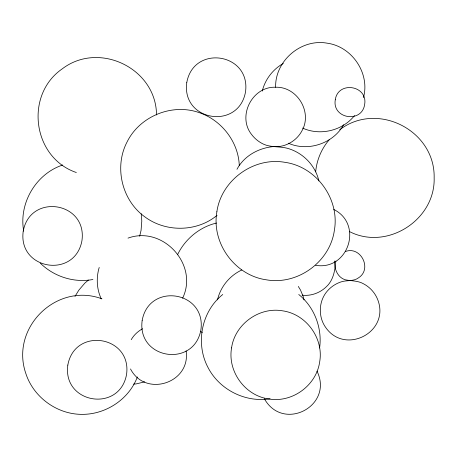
<?xml version="1.0" encoding="UTF-8"?>
<svg xmlns="http://www.w3.org/2000/svg" width="457" height="457" viewBox="0 0 457 457"><rect width="100%" height="100%" fill="white"/><g stroke="black" fill="none" stroke-linecap="round" stroke-linejoin="round"><path stroke-width="0.69" d="M318.86 180.943C315.61 166.034 303.819 153.649 289.407 148.908C280.541 145.772 270.555 148.085 262.118 143.475C257.982 141.276 254.383 138.203 251.567 134.461C237.017 116.192 252.293 86.213 275.622 87.241C274.948 60.798 301.18 38.388 327.201 43.187C352.033 46.54 370.193 73.388 363.469 97.632M315.673 171.861C316.69 160.178 321.494 148.731 329.16 139.848M319.597 348.006C322.408 328.177 314.405 307.075 298.752 294.497M99.215 267.436C96.107 277.702 96.684 289.104 101.248 298.849M139.665 236.206L141.064 230.379L141.796 221.068L141.224 213.745M262.284 91.046C265.06 79.489 272.938 69.247 283.311 63.466M217.515 299.895C220.388 286.905 229.74 275.571 241.787 270.001M335.826 261.078C334.981 270.224 333.547 280.084 326.384 286.705C320.049 292.937 310.903 296.285 302.043 295.148M177.51 254.783C184.976 239.171 199.618 226.969 216.532 223.045M137.363 376.956C129.005 399.218 105.978 414.425 82.323 414.362C57.171 414.533 33.372 397.242 25.758 373.266C10.111 327.663 56.702 281.958 101.934 298.832M182.617 298.198C198.869 264.677 162.915 225.375 128.017 238.12M74.982 296.45L78.815 290.189L84.888 283.083L88.43 280.061M131.216 339.682C133.85 335.038 137.928 331.296 142.595 328.743M236.972 169.29C245.266 153.798 263.123 145.749 280.267 146.354C289.538 144.858 297.838 138.831 302.123 130.479C312.531 111.839 296.953 86.424 275.622 87.241M343.647 124.744C333.216 143.538 307.961 151.975 288.338 143.195M354.495 115.592C342.556 130.719 320.066 136.117 302.563 128.057M217.058 215.327C197.03 232.03 166.017 232.482 145.115 217.058C121.905 200.634 113.85 167.119 127.075 141.95C139.659 116.444 171.518 103.242 198.452 112.376C221.194 119.683 238.457 141.619 239.285 165.611M222.759 294.497C201.571 311.274 195.328 343.156 207.758 367.005C219.017 389.501 245.226 402.863 270.047 398.761M339.717 129.737C377.425 100.991 435.247 130.445 434.15 177.853C435.401 219.914 387.056 250.853 349.514 231.602M62.712 165.011C36.137 173.746 18.897 202.868 23.587 230.379M92.914 279.495C74.057 283.094 53.88 276.611 40.279 263.129M345.372 251.533C360.636 245.666 372.426 268.802 358.705 277.702C353.541 281.746 346.617 279.861 340.779 281.998C334.861 283.997 329.64 287.79 325.91 292.8C318.449 302.922 318.449 317.638 325.91 327.76C345.126 354.906 388.918 332.593 378.253 301.089C375.78 293.685 370.404 287.379 363.475 283.786C357.911 280.569 351.422 281.066 345.372 279.815C337.455 277.462 334.061 268.67 334.73 261.016M144.663 381.869L136.226 383.891L133.57 384.103M315.581 265.306C348.36 270.91 363.543 224.176 333.736 209.443M76.348 172.523C32.59 157.659 24.301 95.033 62.232 68.864C99.106 40.684 156.34 68.47 156.511 114.987M200.6 331.439L202.302 332.485M298.307 286.453L300.5 290.035L303.18 296.496L303.991 299.895M264.34 398.687C283.163 432.488 333.958 405.879 316.992 371.13M130.519 368.953C145.372 397.847 191.066 383 186.09 350.896M23.216 231.276C17.84 270.013 75.085 279.09 81.957 240.593C87.333 201.857 30.088 192.78 23.216 231.276M67.825 365.097C62.449 403.834 119.694 412.911 126.566 374.414C131.942 335.678 74.697 326.601 67.825 365.097M142.167 320.488C136.792 359.225 194.036 368.302 200.909 329.805C206.284 291.075 149.039 281.992 142.167 320.488M186.776 82.586C181.4 121.322 238.645 130.399 245.518 91.903C250.893 53.166 193.648 44.089 186.776 82.586M216.881 211.751C211.305 243.067 234.824 275.434 266.328 279.81C297.633 285.368 329.977 261.867 334.364 230.379C339.939 199.063 316.421 166.696 284.917 162.321C253.612 156.762 221.268 180.264 216.881 211.751M231.568 347.903C227.386 371.387 245.021 395.665 268.653 398.944C292.132 403.114 316.387 385.491 319.677 361.875C323.859 338.386 306.224 314.108 282.592 310.829C259.113 306.658 234.858 324.287 231.568 347.903M335.284 99.786C331.919 118.849 361.95 123.613 364.652 104.442C368.016 85.379 337.986 80.615 335.284 99.786"/></g></svg>
